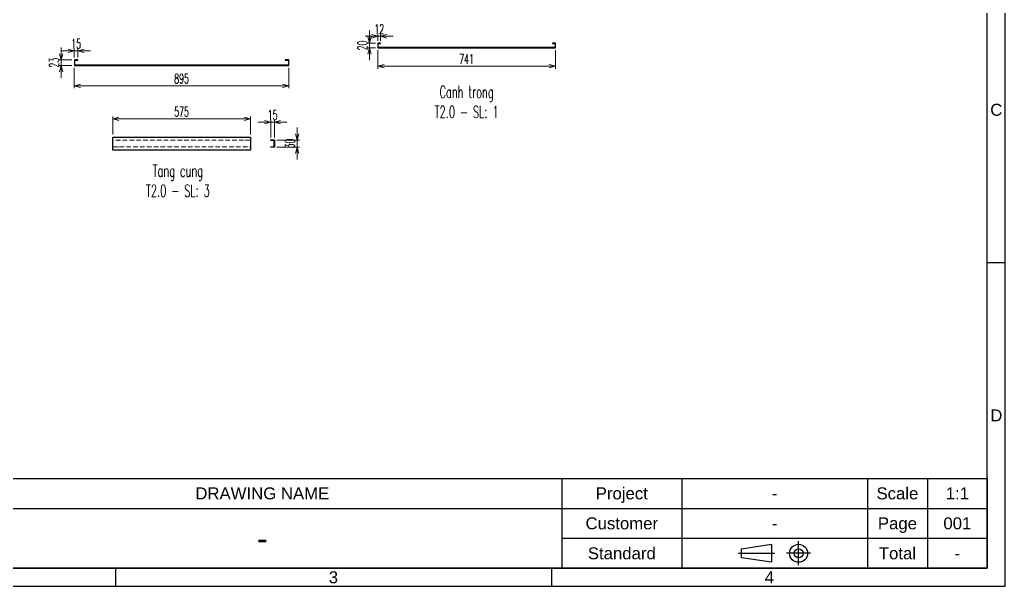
# Model space of a CAD drawing. Header units: millimetres. Extents: x 44190 to 77260, y -67199 to -50358.
# Drawn here: x 73148 to 77260, y -59862 to -57499 of the extents above; entities that cross this region are included whole.
import ezdxf
from ezdxf.enums import TextEntityAlignment as Align

# ---------------------------------------------------------------- set-up
doc = ezdxf.new("R2010")
doc.units = ezdxf.units.MM
doc.header["$LTSCALE"] = 3
doc.linetypes.add('HIDDEN', pattern=[9.525, 6.35, -3.175])
for name, color, linetype in [('@.0.DM. NÉT CHÍNH', 7, 'Continuous'), ('@.DM. NÉT CHÍNH', 7, 'Continuous'), ('@.TEXT', 7, 'Continuous'), ('@.VISIBLE', 7, 'Continuous')]:
    doc.layers.add(name, color=color, linetype=linetype)
doc.layers.add('@.DM. KÍCH THƯỚC', color=8, linetype='Continuous', transparency=0.2)
doc.layers.add('@.DM. NÉT ĐỨT', color=8, linetype='HIDDEN', lineweight=9)
doc.styles.add('Ann_w01', font='romans.shx', dxfattribs={"width": 0.6, "bigfont": 'chineset.shx'})
doc.styles.add('Arial', font='arial.ttf')
doc.dimstyles.new('Dim 01_SC20', dxfattribs={"dimscale": 20, "dimtxt": 2, "dimasz": 1.3, "dimexe": 0.5, "dimexo": 0.5, "dimgap": 0.5, "dimtad": 1, "dimdec": 1, "dimzin": 12, "dimdsep": 46, "dimtxsty": 'Ann_w01', "dimblk": 'OPEN30', "dimcen": 1.5, "dimclrd": 6, "dimclre": 6, "dimclrt": 3, "dimadec": 1, "dimazin": 3, "dimtm": 1e-09, "dimtfac": 1, "dimtdec": 1, "dimtix": 1, "dimtmove": 0, "dimatfit": 3, "dimldrblk": 'OPEN30', "dimfxl": 1, "dimtolj": 1, "dimlwd": 20, "dimlwe": 20, "dimarcsym": 0})

# ---------------------------------------------------------------- blocks, each defined once
blk = doc.blocks.new('_Open30')
at = {"color": 0, "linetype": 'ByBlock', "lineweight": -2}
for p, q in [((-1, 0.27), (0, 0)), ((0, 0), (-1, -0.27)), ((0, 0), (-1, 0))]:
    blk.add_line(p, q, dxfattribs=at)
blk = doc.blocks.new('*D228')
at = {"layer": '@.DM. KÍCH THƯỚC', "color": 6, "lineweight": 20, "transparency": 16777216}
for p, q in [((73375.4, -57699.6), (73375.4, -57784.5)), ((74270.4, -57699.6), (74270.4, -57784.5)), ((73401.4, -57774.5), (74244.4, -57774.5))]:
    blk.add_line(p, q, dxfattribs=at)
at = {"layer": 'Defpoints', "color": 0, "transparency": 16777216}
for p in [(73375.4, -57689.6), (74270.4, -57689.6), (74270.4, -57774.5)]:
    blk.add_point(p, dxfattribs=at)
at = {"layer": '@.DM. KÍCH THƯỚC', "color": 6, "lineweight": 20, "transparency": 16777216, "xscale": 26, "yscale": 26, "zscale": 26, "rotation": 180}
blk.add_blockref('_Open30', (73375.4, -57774.5), dxfattribs=at)
at = {"layer": '@.DM. KÍCH THƯỚC', "color": 6, "lineweight": 20, "transparency": 16777216, "xscale": 26, "yscale": 26, "zscale": 26}
blk.add_blockref('_Open30', (74270.4, -57774.5), dxfattribs=at)
at = {"layer": '@.DM. KÍCH THƯỚC', "color": 3, "transparency": 16777216, "insert": (73822.9, -57744.5), "char_height": 40, "attachment_point": 5, "style": 'Ann_w01'}
blk.add_mtext('\\A1;895', dxfattribs=at)
blk = doc.blocks.new('*D229')
at = {"layer": '@.DM. KÍCH THƯỚC', "color": 6, "lineweight": 20, "transparency": 16777216}
for p, q in [((73321, -57640.6), (73321, -57614.6)), ((73365.4, -57666.6), (73311, -57666.6)), ((73365.4, -57689.6), (73311, -57689.6)), ((73321, -57666.6), (73321, -57689.6)), ((73321, -57715.6), (73321, -57741.6))]:
    blk.add_line(p, q, dxfattribs=at)
at = {"layer": 'Defpoints', "color": 0, "transparency": 16777216}
for p in [(73321, -57689.6), (73375.4, -57666.6), (73375.4, -57689.6)]:
    blk.add_point(p, dxfattribs=at)
at = {"layer": '@.DM. KÍCH THƯỚC', "color": 6, "lineweight": 20, "transparency": 16777216, "xscale": 26, "yscale": 26, "zscale": 26}
for p, rotation in [((73321, -57666.6), 270), ((73321, -57689.6), 90)]:
    blk.add_blockref('_Open30', p, dxfattribs=dict(at, rotation=rotation))
at = {"layer": '@.DM. KÍCH THƯỚC', "color": 3, "transparency": 16777216, "insert": (73291, -57678.1), "char_height": 40, "attachment_point": 5, "rotation": 90, "style": 'Ann_w01'}
blk.add_mtext('\\A1;23', dxfattribs=at)
blk = doc.blocks.new('*D230')
at = {"layer": '@.DM. KÍCH THƯỚC', "color": 6, "lineweight": 20, "transparency": 16777216}
for p, q in [((73349.4, -57629.3), (73323.4, -57629.3)), ((73375.4, -57656.6), (73375.4, -57619.3)), ((73375.4, -57629.3), (73390.4, -57629.3)), ((73390.4, -57656.6), (73390.4, -57619.3)), ((73416.4, -57629.3), (73442.4, -57629.3))]:
    blk.add_line(p, q, dxfattribs=at)
at = {"layer": 'Defpoints', "color": 0, "transparency": 16777216}
for p in [(73390.4, -57629.3), (73375.4, -57666.6), (73390.4, -57666.6)]:
    blk.add_point(p, dxfattribs=at)
at = {"layer": '@.DM. KÍCH THƯỚC', "color": 6, "lineweight": 20, "transparency": 16777216, "xscale": 26, "yscale": 26, "zscale": 26}
blk.add_blockref('_Open30', (73375.4, -57629.3), dxfattribs=at)
at = {"layer": '@.DM. KÍCH THƯỚC', "color": 6, "lineweight": 20, "transparency": 16777216, "xscale": 26, "yscale": 26, "zscale": 26, "rotation": 180}
blk.add_blockref('_Open30', (73390.4, -57629.3), dxfattribs=at)
at = {"layer": '@.DM. KÍCH THƯỚC', "color": 3, "transparency": 16777216, "insert": (73382.9, -57599.3), "char_height": 40, "attachment_point": 5, "style": 'Ann_w01'}
blk.add_mtext('\\A1;15', dxfattribs=at)
blk = doc.blocks.new('*D233')
at = {"layer": '@.DM. KÍCH THƯỚC', "color": 6, "lineweight": 20, "transparency": 16777216}
for p, q in [((74304.8, -57974.6), (74304.8, -57948.6)), ((74220, -58000.6), (74314.8, -58000.6)), ((74304.8, -58030.6), (74304.8, -58000.6)), ((74220, -58030.6), (74314.8, -58030.6)), ((74304.8, -58056.6), (74304.8, -58082.6))]:
    blk.add_line(p, q, dxfattribs=at)
at = {"layer": 'Defpoints', "color": 0, "transparency": 16777216}
for p in [(74210, -58000.6), (74304.8, -58000.6), (74210, -58030.6)]:
    blk.add_point(p, dxfattribs=at)
at = {"layer": '@.DM. KÍCH THƯỚC', "color": 6, "lineweight": 20, "transparency": 16777216, "xscale": 26, "yscale": 26, "zscale": 26}
for p, rotation in [((74304.8, -58000.6), 270), ((74304.8, -58030.6), 90)]:
    blk.add_blockref('_Open30', p, dxfattribs=dict(at, rotation=rotation))
at = {"layer": '@.DM. KÍCH THƯỚC', "color": 3, "transparency": 16777216, "insert": (74274.8, -58015.6), "char_height": 40, "attachment_point": 5, "rotation": 90, "style": 'Ann_w01'}
blk.add_mtext('\\A1;30', dxfattribs=at)
blk = doc.blocks.new('*D234')
at = {"layer": '@.DM. KÍCH THƯỚC', "color": 6, "lineweight": 20, "transparency": 16777216}
for p, q in [((74169, -57926.5), (74143, -57926.5)), ((74195, -57990.6), (74195, -57916.5)), ((74210, -57926.5), (74195, -57926.5)), ((74210, -57990.6), (74210, -57916.5)), ((74236, -57926.5), (74262, -57926.5))]:
    blk.add_line(p, q, dxfattribs=at)
at = {"layer": 'Defpoints', "color": 0, "transparency": 16777216}
for p in [(74195, -57926.5), (74195, -58000.6), (74210, -58000.6)]:
    blk.add_point(p, dxfattribs=at)
at = {"layer": '@.DM. KÍCH THƯỚC', "color": 6, "lineweight": 20, "transparency": 16777216, "xscale": 26, "yscale": 26, "zscale": 26}
blk.add_blockref('_Open30', (74195, -57926.5), dxfattribs=at)
at = {"layer": '@.DM. KÍCH THƯỚC', "color": 6, "lineweight": 20, "transparency": 16777216, "xscale": 26, "yscale": 26, "zscale": 26, "rotation": 180}
blk.add_blockref('_Open30', (74210, -57926.5), dxfattribs=at)
at = {"layer": '@.DM. KÍCH THƯỚC', "color": 3, "transparency": 16777216, "insert": (74202.5, -57896.5), "char_height": 40, "attachment_point": 5, "style": 'Ann_w01'}
blk.add_mtext('\\A1;15', dxfattribs=at)
blk = doc.blocks.new('*D235')
at = {"layer": '@.DM. KÍCH THƯỚC', "color": 6, "lineweight": 20, "transparency": 16777216}
for p, q in [((73535.4, -57978.2), (73535.4, -57902.5)), ((74084.4, -57912.5), (73561.4, -57912.5)), ((74110.4, -57978.2), (74110.4, -57902.5))]:
    blk.add_line(p, q, dxfattribs=at)
at = {"layer": 'Defpoints', "color": 0, "transparency": 16777216}
for p in [(73535.4, -57912.5), (73535.4, -57988.2), (74110.4, -57988.2)]:
    blk.add_point(p, dxfattribs=at)
at = {"layer": '@.DM. KÍCH THƯỚC', "color": 6, "lineweight": 20, "transparency": 16777216, "xscale": 26, "yscale": 26, "zscale": 26, "rotation": 180}
blk.add_blockref('_Open30', (73535.4, -57912.5), dxfattribs=at)
at = {"layer": '@.DM. KÍCH THƯỚC', "color": 6, "lineweight": 20, "transparency": 16777216, "xscale": 26, "yscale": 26, "zscale": 26}
blk.add_blockref('_Open30', (74110.4, -57912.5), dxfattribs=at)
at = {"layer": '@.DM. KÍCH THƯỚC', "color": 3, "transparency": 16777216, "insert": (73822.9, -57882.5), "char_height": 40, "attachment_point": 5, "style": 'Ann_w01'}
blk.add_mtext('\\A1;575', dxfattribs=at)
blk = doc.blocks.new('*D243')
at = {"layer": '@.DM. KÍCH THƯỚC', "color": 6, "lineweight": 20, "transparency": 16777216}
for p, q in [((74641.5, -57626.3), (74641.5, -57703.1)), ((75382.5, -57626.3), (75382.5, -57703.1)), ((74667.5, -57693.1), (75356.5, -57693.1))]:
    blk.add_line(p, q, dxfattribs=at)
at = {"layer": 'Defpoints', "color": 0, "transparency": 16777216}
for p in [(74641.5, -57616.3), (75382.5, -57616.3), (75382.5, -57693.1)]:
    blk.add_point(p, dxfattribs=at)
at = {"layer": '@.DM. KÍCH THƯỚC', "color": 6, "lineweight": 20, "transparency": 16777216, "xscale": 26, "yscale": 26, "zscale": 26, "rotation": 180}
blk.add_blockref('_Open30', (74641.5, -57693.1), dxfattribs=at)
at = {"layer": '@.DM. KÍCH THƯỚC', "color": 6, "lineweight": 20, "transparency": 16777216, "xscale": 26, "yscale": 26, "zscale": 26}
blk.add_blockref('_Open30', (75382.5, -57693.1), dxfattribs=at)
at = {"layer": '@.DM. KÍCH THƯỚC', "color": 3, "transparency": 16777216, "insert": (75012, -57663.1), "char_height": 40, "attachment_point": 5, "style": 'Ann_w01'}
blk.add_mtext('\\A1;741', dxfattribs=at)
blk = doc.blocks.new('*D244')
at = {"layer": '@.DM. KÍCH THƯỚC', "color": 6, "lineweight": 20, "transparency": 16777216}
for p, q in [((74607.2, -57570.3), (74607.2, -57544.3)), ((74631.5, -57596.3), (74597.2, -57596.3)), ((74607.2, -57616.3), (74607.2, -57596.3)), ((74631.5, -57616.3), (74597.2, -57616.3)), ((74607.2, -57642.3), (74607.2, -57668.3))]:
    blk.add_line(p, q, dxfattribs=at)
at = {"layer": 'Defpoints', "color": 0, "transparency": 16777216}
for p in [(74607.2, -57596.3), (74641.5, -57596.3), (74641.5, -57616.3)]:
    blk.add_point(p, dxfattribs=at)
at = {"layer": '@.DM. KÍCH THƯỚC', "color": 6, "lineweight": 20, "transparency": 16777216, "xscale": 26, "yscale": 26, "zscale": 26}
for p, rotation in [((74607.2, -57596.3), 270), ((74607.2, -57616.3), 90)]:
    blk.add_blockref('_Open30', p, dxfattribs=dict(at, rotation=rotation))
at = {"layer": '@.DM. KÍCH THƯỚC', "color": 3, "transparency": 16777216, "insert": (74577.2, -57606.3), "char_height": 40, "attachment_point": 5, "rotation": 90, "style": 'Ann_w01'}
blk.add_mtext('\\A1;20', dxfattribs=at)
blk = doc.blocks.new('*D245')
at = {"layer": '@.DM. KÍCH THƯỚC', "color": 6, "lineweight": 20, "transparency": 16777216}
for p, q in [((74615.5, -57568.2), (74589.5, -57568.2)), ((74641.5, -57586.3), (74641.5, -57558.2)), ((74641.5, -57568.2), (74653.5, -57568.2)), ((74653.5, -57586.3), (74653.5, -57558.2)), ((74679.5, -57568.2), (74705.5, -57568.2))]:
    blk.add_line(p, q, dxfattribs=at)
at = {"layer": 'Defpoints', "color": 0, "transparency": 16777216}
for p in [(74653.5, -57568.2), (74641.5, -57596.3), (74653.5, -57596.3)]:
    blk.add_point(p, dxfattribs=at)
at = {"layer": '@.DM. KÍCH THƯỚC', "color": 6, "lineweight": 20, "transparency": 16777216, "xscale": 26, "yscale": 26, "zscale": 26}
blk.add_blockref('_Open30', (74641.5, -57568.2), dxfattribs=at)
at = {"layer": '@.DM. KÍCH THƯỚC', "color": 6, "lineweight": 20, "transparency": 16777216, "xscale": 26, "yscale": 26, "zscale": 26, "rotation": 180}
blk.add_blockref('_Open30', (74653.5, -57568.2), dxfattribs=at)
at = {"layer": '@.DM. KÍCH THƯỚC', "color": 3, "transparency": 16777216, "insert": (74647.5, -57538.2), "char_height": 40, "attachment_point": 5, "style": 'Ann_w01'}
blk.add_mtext('\\A1;12', dxfattribs=at)
blk = doc.blocks.new('Standard ISO')
at = {"color": 6}
for p, q in [((4, -2), (4, 2)), ((-6, 0), (0, 0)), ((6, 0), (2, 0))]:
    blk.add_line(p, q, dxfattribs=at)
blk.add_lwpolyline([(-0.5, 1.5), (-0.5, -1.5), (-5.5, -0.75), (-5.5, 0.75), (-0.5, 1.5)])
for radius in [1.5, 0.75]:
    blk.add_circle((4, 0), radius)
blk = doc.blocks.new('KHUNG BAN VE (Made by Tung)')
at = {"layer": '@.VISIBLE', "color": 8}
for p, q in [((294, 54), (297, 54)), ((223, 18), (223, 3)), ((243, 18), (243, 3)), ((274, 18), (274, 3)), ((284, 18), (284, 3)), ((123, 13), (294, 13)), ((223, 8), (294, 8)), ((148.5, 3), (148.5, 0)), ((221.25, 3), (221.25, 0))]:
    blk.add_line(p, q, dxfattribs=at)
for points in [[(0, 0), (297, 0), (297, 210), (0, 210)], [(3, 3), (294, 3), (294, 207), (3, 207)], [(3, 18), (294, 18), (294, 3), (3, 3)]]:
    blk.add_lwpolyline(points, close=True, dxfattribs=at)
blk.add_blockref('Standard ISO', (258.5, 5.5))
at = {"layer": '@.TEXT', "color": 1, "style": 'Arial'}
for s, p in [('C', (295.5, 79.5)), ('D', (295.5, 28.5)), ('3', (184.875, 1.5)), ('4', (257.625, 1.5))]:
    blk.add_text(s, height=2, dxfattribs=at).set_placement(p, align=Align.MIDDLE_CENTER)
at = {"layer": '@.TEXT', "color": 2, "style": 'Arial'}
for s, p in [('DRAWING NAME', (173, 15.5)), ('Project', (233, 15.5)), ('Scale', (279, 15.5)), ('Customer', (233, 10.5)), ('Page', (279, 10.5)), ('Standard', (233, 5.5)), ('Total', (279, 5.5))]:
    blk.add_text(s, height=2, dxfattribs=at).set_placement(p, align=Align.MIDDLE_CENTER)
at = {"layer": '@.TEXT', "color": 1, "style": 'Arial'}
for tag, height, p in [('DESIGNER_NAME', 2, (38, 15.5)), ('PROJECT_CODE', 2, (258.5, 15.5)), ('SCALE', 2, (289, 15.5)), ('APPROVED_NAME', 2, (38, 10.5)), ('CUSTOMER_NAME', 2, (258.5, 10.5)), ('PAGE', 2, (289, 10.5)), ('DRAWING_NAME', 4, (173, 8)), ('TOTAL', 2, (289, 5.5))]:
    blk.add_attdef(tag, text='', height=height, dxfattribs=at).set_placement(p, align=Align.MIDDLE_CENTER)

msp = doc.modelspace()

# ---------------------------------------------------------------- linework, layer by layer
at = {"layer": '@.DM. NÉT CHÍNH', "color": 1}
for p, q in [((73557.18, -58001.87), (73559.18, -58001.87)), ((74088.71, -58001.87), (74086.71, -58001.87)), ((73557.18, -58029.27), (73559.18, -58029.27)), ((74088.71, -58029.27), (74086.71, -58029.27))]:
    msp.add_line(p, q, dxfattribs=at)
at = {"layer": '@.DM. NÉT CHÍNH', "color": 4}
for points in [[(74653.49, -57596.26), (74641.49, -57596.26), (74641.49, -57616.26), (75382.49, -57616.26), (75382.49, -57596.26), (75370.49, -57596.26), (75370.49, -57597.76), (75380.99, -57597.76), (75380.99, -57614.76), (74642.99, -57614.76), (74642.99, -57597.76), (74653.49, -57597.76)], [(73390.44, -57666.58), (73375.44, -57666.58), (73375.44, -57689.58), (74270.44, -57689.58), (74270.44, -57666.58), (74255.44, -57666.58), (74255.44, -57668.08), (74268.94, -57668.08), (74268.94, -57688.08), (73376.94, -57688.08), (73376.94, -57668.08), (73390.44, -57668.08)]]:
    msp.add_lwpolyline(points, close=True, dxfattribs=at)
at = {"layer": '@.DM. NÉT CHÍNH'}
for points in [[(74110.44, -57988.17), (74110.44, -58042.97), (73535.44, -58042.97), (73535.44, -57988.17)], [(74195, -58000.57), (74210, -58000.57), (74210, -58030.57), (74195, -58030.57), (74195, -58029.07), (74208.5, -58029.07), (74208.5, -58002.07), (74195, -58002.07)]]:
    msp.add_lwpolyline(points, close=True, dxfattribs=at)
at = {"layer": '@.DM. NÉT ĐỨT', "color": 8, "linetype": 'HIDDEN'}
for p, q in [((74110.44, -58001.87), (73535.44, -58001.87)), ((73535.44, -58029.27), (74110.44, -58029.27))]:
    msp.add_line(p, q, dxfattribs=at)

# ---------------------------------------------------------------- block references
at = {"layer": '@.VISIBLE'}
ref = msp.add_blockref('KHUNG BAN VE (Made by Tung)', (69834.64, -59861.9), dxfattribs=dict(at, xscale=25, yscale=25, zscale=25))
ref.add_attrib('TOTAL', '-', dxfattribs={"layer": '@.TEXT', "color": 1, "height": 50, "style": 'Arial'}).set_placement((77059.64, -59724.4), align=Align.MIDDLE_CENTER)
ref.add_attrib('PAGE', '001', dxfattribs={"layer": '@.TEXT', "color": 1, "height": 50, "style": 'Arial'}).set_placement((77059.64, -59599.4), align=Align.MIDDLE_CENTER)
ref.add_attrib('SCALE', '1:1', dxfattribs={"layer": '@.TEXT', "color": 1, "height": 50, "style": 'Arial'}).set_placement((77059.64, -59474.4), align=Align.MIDDLE_CENTER)
ref.add_attrib('CUSTOMER_NAME', '-', dxfattribs={"layer": '@.TEXT', "color": 1, "height": 50, "style": 'Arial'}).set_placement((76297.14, -59599.4), align=Align.MIDDLE_CENTER)
ref.add_attrib('PROJECT_CODE', '-', dxfattribs={"layer": '@.TEXT', "color": 1, "height": 50, "style": 'Arial'}).set_placement((76297.14, -59474.4), align=Align.MIDDLE_CENTER)
ref.add_attrib('DRAWING_NAME', '-', dxfattribs={"layer": '@.TEXT', "color": 1, "height": 100, "style": 'Arial'}).set_placement((74159.64, -59661.9), align=Align.MIDDLE_CENTER)

# ---------------------------------------------------------------- texts
at = {"layer": '@.0.DM. NÉT CHÍNH', "color": 1, "style": 'Ann_w01', "width": 0.6}
for s, p in [('Canh trong', (75011.99, -57800.32)), ('T2.0 - SL: 1', (75011.99, -57883.65)), ('Tang cung', (73807.38, -58128.86)), ('T2.0 - SL: 3', (73807.38, -58212.19))]:
    msp.add_text(s, height=50, dxfattribs=at).set_placement(p, align=Align.MIDDLE_CENTER)

# ---------------------------------------------------------------- dimensions: what is measured, and where the dimension line sits
at = {"layer": '@.DM. KÍCH THƯỚC'}
for base, p1, p2, picture, middle in [((74653.49, -57568.18), (74641.49, -57596.26), (74653.49, -57596.26), '*D245', (74647.49, -57538.18)), ((73390.44, -57629.29), (73375.44, -57666.58), (73390.44, -57666.58), '*D230', (73382.94, -57599.29)), ((75382.49, -57693.1), (74641.49, -57616.26), (75382.49, -57616.26), '*D243', (75011.99, -57663.1)), ((74270.44, -57774.49), (73375.44, -57689.58), (74270.44, -57689.58), '*D228', (73822.94, -57744.49))]:
    dim = msp.add_linear_dim(base=base, p1=p1, p2=p2, dimstyle='Dim 01_SC20', dxfattribs=at)
    dim.commit()
    dim.dimension.update_dxf_attribs({"geometry": picture, "text_midpoint": middle})
for base, p1, p2, angle, picture, middle in [((74607.23, -57596.26), (74641.49, -57616.26), (74641.49, -57596.26), 90, '*D244', (74577.23, -57606.26)), ((73321.02, -57689.58), (73375.44, -57666.58), (73375.44, -57689.58), 90, '*D229', (73291.02, -57678.08)), ((73535.44, -57912.49), (74110.44, -57988.17), (73535.44, -57988.17), 180, '*D235', (73822.94, -57882.49)), ((74195, -57926.54), (74210, -58000.57), (74195, -58000.57), 180, '*D234', (74202.5, -57896.54)), ((74304.77, -58000.57), (74210, -58030.57), (74210, -58000.57), 90, '*D233', (74274.77, -58015.57))]:
    dim = msp.add_linear_dim(base=base, p1=p1, p2=p2, angle=angle, dimstyle='Dim 01_SC20', dxfattribs=at)
    dim.commit()
    dim.dimension.update_dxf_attribs({"geometry": picture, "text_midpoint": middle})

doc.saveas('drawing.dxf')
